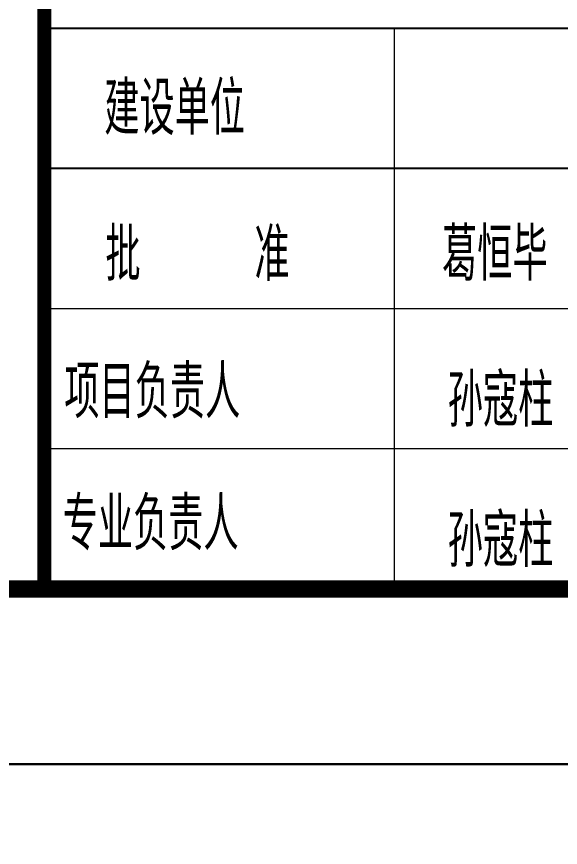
# Model space of a CAD drawing. Header units: millimetres. Extents: x 1442233 to 1526333, y -21810 to 275190.
# Drawn here: x 1504174 to 1507280, y 155915 to 160657 of the extents above; entities that cross this region are included whole.
import ezdxf

# ---------------------------------------------------------------- set-up
doc = ezdxf.new("R2010")
doc.units = ezdxf.units.MM
doc.header["$LTSCALE"] = 1500
doc.layers.add('1', color=7, linetype='Continuous')
doc.layers.add('PUB_TITLE', color=4, linetype='Continuous')
doc.layers.add('PUB_TEXT', color=7, linetype='Continuous', lineweight=15)
doc.styles.get("Standard").update_dxf_attribs({"font": 'TSSDENG', "width": 0.75, "bigfont": 'TSSDCHN'})

# ---------------------------------------------------------------- blocks, each defined once
blk = doc.blocks.new('1234')
for p, q in [((1908333.7, 783593.6), (1887333.7, 783593.6)), ((1908333.7, 782793.6), (1887333.7, 782793.6))]:
    blk.add_line(p, q)
at = {"const_width": 80}
blk.add_lwpolyline([(1887333.7, 780393.6), (1887333.7, 785393.6), (1908333.7, 785393.6)], dxfattribs=at)
at = {"layer": 'PUB_TEXT'}
for p, q in [((1889333.7, 780393.6), (1889333.7, 783593.6)), ((1897833.7, 781993.6), (1887333.7, 781993.6)), ((1897833.7, 781193.6), (1887333.7, 781193.6))]:
    blk.add_line(p, q, dxfattribs=at)
at = {"layer": 'PUB_TITLE'}
blk.add_lwpolyline([(1825233.7, 779393.6), (1909333.7, 779393.6), (1909333.7, 838793.6), (1825233.7, 838793.6)], close=True, dxfattribs=at)
at = {"layer": 'PUB_TITLE', "const_width": 100}
blk.add_lwpolyline([(1827733.7, 780393.6), (1908333.7, 780393.6), (1908333.7, 837793.6), (1827733.7, 837793.6)], close=True, dxfattribs=at)
at = {"layer": 'PUB_TEXT', "width": 0.7}
for s, height, p in [('建设单位', 302.27, (1887675.8, 782985.9)), ('批', 302.3, (1887682.2, 782151.1)), ('准', 302.3, (1888533.3, 782151.1)), ('葛恒毕', 302.27, (1889604.9, 782153.5)), ('项目负责人', 302.27, (1887447.5, 781367.2)), ('孙寇柱', 302.27, (1889637.6, 781319)), ('专业负责人', 302.27, (1887438, 780614.9)), ('孙寇柱', 302.27, (1889637.6, 780519))]:
    blk.add_text(s, height=height, dxfattribs=at).set_placement(p)

msp = doc.modelspace()

# ---------------------------------------------------------------- block references
at = {"layer": '1'}
for p in [(-383000.8, -623003.9), (-383000.8, -682403.9)]:
    msp.add_blockref('1234', p, dxfattribs=at)

doc.saveas('drawing.dxf')
